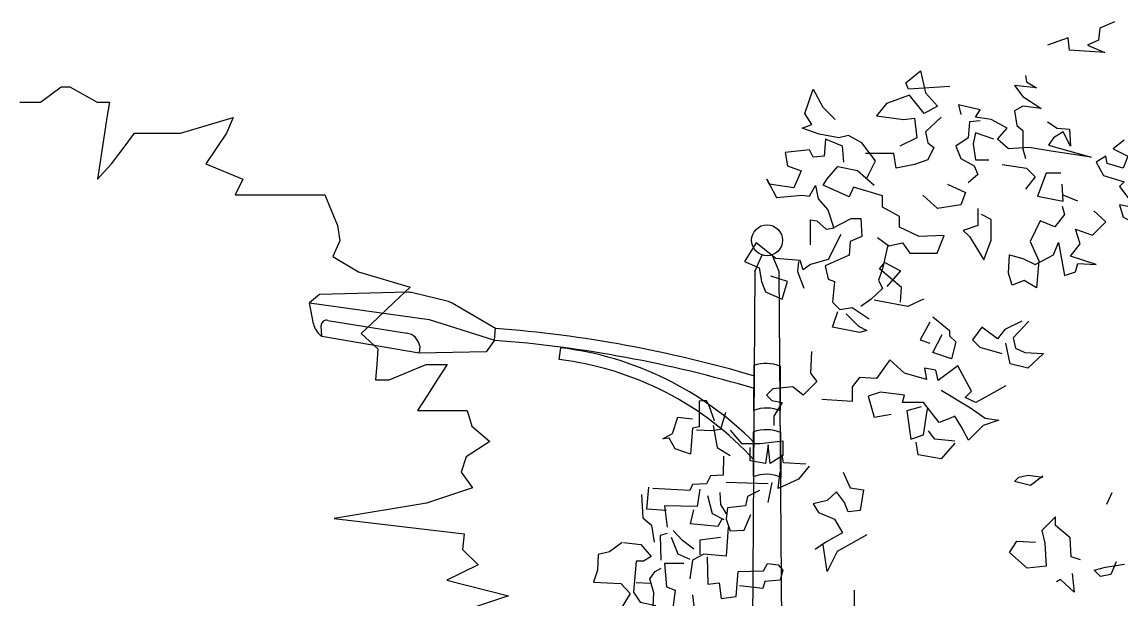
# Model space of a CAD drawing. Extents: x -1568 to -728, y -1287 to -990.
# Drawn here: x -1449.79 to -1436.13, y -1197.43 to -1190.26 of the extents above; entities that cross this region are included whole.
import ezdxf

# ---------------------------------------------------------------- set-up
doc = ezdxf.new("R2010")
doc.units = 0
doc.header["$LTSCALE"] = 5
doc.layers.get('0').update_dxf_attribs({"linetype": 'CONTINUOUS'})
for name, color, linetype in [('乔木', 3, 'CONTINUOUS'), ('尺寸标注', 2, 'CONTINUOUS'), ('灯杆', 4, 'CONTINUOUS')]:
    doc.layers.add(name, color=color, linetype=linetype)

# ---------------------------------------------------------------- blocks, each defined once
blk = doc.blocks.new('低路灯')
at = {"layer": '灯杆'}
for p, q in [((-0.152, 19.755), (-0.062, 19.96)), ((0.152, 19.755), (0.062, 19.96)), ((-0.152, 19.755), (-0.291, 0)), ((0.291, 0), (0.152, 19.755)), ((-5.565, 19.469), (-5.689, 19.366)), ((-4.467, 19.496), (-5.565, 19.469)), ((-3.978, 19.385), (-4.405, 19.489)), ((-5.689, 19.366), (-4.2, 19.156)), ((-5.637, 19.102), (-5.689, 19.366)), ((-3.377, 19.047), (-3.915, 19.359)), ((-5.461, 19.146), (-4.479, 18.989)), ((-4.2, 19.156), (-3.389, 18.899)), ((-5.533, 18.946), (-5.543, 19.083)), ((-3.389, 18.899), (-3.377, 19.047)), ((-3.377, 19.047), (-3.377, 19.047)), ((-5.533, 18.946), (-5.55, 18.96)), ((-4.324, 18.74), (-5.533, 18.946)), ((-3.389, 18.899), (-3.491, 18.755)), ((-4.317, 18.825), (-4.324, 18.74)), ((-3.491, 18.755), (-4.324, 18.74)), ((-2.569, 18.807), (-2.587, 18.659)), ((-0.163, 18.032), (-0.161, 18.588)), ((0.161, 18.582), (0.163, 18.026)), ((-0.17, 17.206), (-0.167, 17.762)), ((0.167, 17.756), (0.17, 17.199))]:
    blk.add_line(p, q, dxfattribs=at)
blk.add_ellipse((0, 20.142), major_axis=(0.136, 0.136), ratio=1, dxfattribs=at)
for centre, major_axis, start_param, end_param in [((-4.461, 19.258), (-0.168, 0.168), -1.025083, -0.760848), ((-4.034, 19.154), (-0.168, 0.168), -1.311687, -1.025083), ((-5.477, 19.083), (-0.0463, 0.0463), -1.027707, 0.784181), ((-5.404, 19.148), (0.168, 0.168), 2.550965, 3.265752), ((-4.56, 3.569), (10.976, 10.976), 0.49773, 0.709139), ((-4.51, 18.796), (0.138, 0.138), 5.64658, 6.908794), ((-4.56, 3.569), (10.871, 10.871), 0.494916, 0.709139), ((-3.055, 14.77), (-2.875, 2.875), 4.705044, 5.3778), ((-3.055, 14.77), (2.77, 2.77), 6.236899, 6.948597)]:
    blk.add_ellipse(centre, major_axis=major_axis, ratio=1, start_param=start_param, end_param=end_param, dxfattribs=at)
at = {"layer": '灯杆', "extrusion": (0, 0, -1)}
for centre, major_axis, start_param, end_param in [((-0.008, 18.174), (0.312, 0.312), -1.139078, -0.393376), ((-0.008, 17.619), (0.312, 0.312), -1.145315, -0.387039), ((-0.007, 17.351), (-0.312, 0.312), 0.414294, 1.192289), ((-0.007, 16.796), (0.312, 0.312), -1.162784, -0.372127)]:
    blk.add_ellipse(centre, major_axis=major_axis, ratio=1, start_param=start_param, end_param=end_param, dxfattribs=at)
blk = doc.blocks.new('乔木02')
at = {"color": 94}
for points in [[(579, 6914.4), (634.7, 6891.2), (639.3, 6844.9), (681, 6826.3), (616.1, 6798.6), (750.5, 6807.8), (755.2, 6854.1), (834, 6826.3)], [(1204.8, 6668.8), (1362.4, 6659.6), (1371.7, 6682.7), (1316.1, 6729.1), (1297.5, 6645.7), (1251.2, 6594.7), (1302.2, 6566.9), (1357.8, 6636.4), (1445.9, 6604), (1482.9, 6557.7), (1381, 6543.8), (1339.2, 6548.4), (1330, 6474.3), (1394.9, 6441.9)], [(917.4, 6710.5), (912.8, 6687.4), (875.7, 6664.2), (959.1, 6673.5), (926.7, 6631.8), (857.2, 6585.5), (926.7, 6594.7), (959.1, 6576.2), (949.9, 6520.6), (926.7, 6502.1), (926.7, 6432.6), (917.4, 6395.5)], [(1520, 6321.4), (1487.6, 6386.3), (1538.6, 6455.7), (1589.6, 6483.5), (1626.6, 6474.3), (1700.8, 6488.2), (1765.7, 6511.3), (1728.6, 6525.2), (1756.4, 6566.9), (1724, 6659.6), (1686.9, 6590.1), (1640.5, 6543.8)], [(834, 6534.5), (796.9, 6511.3), (750.5, 6506.7), (745.9, 6441.9), (773.7, 6497.4), (810.8, 6474.3), (829.3, 6446.5), (667.1, 6400.2), (820.1, 6423.3), (903.5, 6437.2), (982.3, 6432.6), (1024, 6469.6), (987, 6511.3), (1047.2, 6543.8), (1107.5, 6553), (1088.9, 6580.8), (1172.4, 6599.4), (1163.1, 6562.3)], [(1088.9, 6539.1), (1130.6, 6534.5), (1135.3, 6474.3), (1181.6, 6441.9), (1163.1, 6395.5), (1112.1, 6367.7), (1098.2, 6335.3), (1135.3, 6302.9)], [(1237.3, 6553), (1297.5, 6497.4), (1288.3, 6455.7), (1265.1, 6437.2), (1288.3, 6390.9), (1339.2, 6372.4), (1408.8, 6358.5), (1418, 6414.1), (1524.7, 6414.1)], [(1037.9, 6469.6), (1107.5, 6492.8), (1116.7, 6451.1), (1107.5, 6390.9), (1056.5, 6390.9)], [(541.9, 6465), (583.7, 6432.6), (528, 6404.8), (546.6, 6358.5), (606.8, 6377), (611.5, 6404.8), (648.6, 6381.6), (620.8, 6330.7), (541.9, 6307.5), (560.5, 6289), (528, 6247.3), (477.1, 6251.9), (435.3, 6279.7), (426.1, 6182.4), (463.1, 6201), (560.5, 6219.5), (546.6, 6173.2), (491, 6145.4), (523.4, 6126.8), (495.6, 6085.1), (477.1, 6062)], [(1608.1, 6381.6), (1612.7, 6441.9), (1677.6, 6469.6), (1682.3, 6404.8), (1724, 6400.2), (1737.9, 6428), (1830.6, 6418.7), (1821.3, 6367.7), (1770.3, 6349.2), (1798.2, 6284.3), (1890.9, 6298.2), (1900.1, 6316.8), (1863, 6247.3), (1765.7, 6256.6), (1737.9, 6251.9), (1714.7, 6293.6), (1705.4, 6242.7), (1668.4, 6201), (1645.2, 6131.5)], [(783, 6339.9), (838.6, 6339.9), (871.1, 6251.9), (773.7, 6233.4), (778.4, 6298.2)], [(1214.1, 6298.2), (1144.6, 6265.8), (1163.1, 6219.5), (1251.2, 6205.6), (1306.8, 6256.6)], [(718.1, 6233.4), (773.7, 6256.6)], [(778.4, 6214.9), (769.1, 6182.4), (806.2, 6136.1), (861.8, 6159.3), (898.9, 6080.5), (866.4, 6006.4), (875.7, 5904.5), (922.1, 5932.3), (968.4, 5913.7), (982.3, 5960.1), (977.7, 6029.6), (926.7, 6015.7), (880.3, 5992.5), (810.8, 6029.6), (792.3, 6075.9), (769.1, 5950.8), (727.4, 5964.7), (718.1, 5997.1), (648.6, 5992.5), (745.9, 6024.9), (708.8, 6071.3), (727.4, 6126.8), (662.5, 6103.7), (611.5, 6154.6), (657.8, 6196.3)], [(1098.2, 6205.6), (1098.2, 6140.7), (1153.8, 6122.2), (1130.6, 6099), (1075, 6011), (1047.2, 6085.1), (1047.2, 6163.9), (1084.3, 6182.4)], [(1734.3, 6067.7), (1734.3, 6163), (1710.4, 6159.1), (1674.7, 6127.3), (1650.8, 6131.3), (1579.3, 6167), (1543.6, 6167), (1539.6, 6099.5), (1583.3, 6079.6), (1587.3, 6028), (1678.6, 5988.3), (1666.7, 5936.7), (1642.9, 5928.8), (1650.8, 5849.4), (1623, 5821.6), (1575.3, 5829.5), (1511.8, 5785.8)], [(1619, 6107.4), (1666.7, 6012.1), (1734.3, 5992.3), (1762.1, 5972.4), (1774, 6008.2), (1865.4, 6016.1), (1940.9, 6075.7), (1984.6, 6004.2), (1928.9, 5980.4), (1921, 5928.8), (1905.1, 5889.1), (1841.5, 5861.3), (1821.7, 5928.8), (1885.2, 5948.6)], [(1440.3, 6067.7), (1460.1, 5976.4), (1476, 5932.7), (1460.1, 5901), (1503.8, 5861.3), (1543.6, 5833.5)], [(1392.6, 5849.4), (1388.6, 5904.9), (1472, 5976.4), (1452.2, 6000.2), (1392.6, 5968.5), (1444.2, 5908.9)], [(1758.1, 5901), (1781.9, 5964.5), (1778, 6004.2)], [(1305.2, 5861.3), (1364.8, 5833.5), (1491.9, 5857.3)], [(1599.2, 5805.7), (1551.5, 5758), (1519.7, 5742.2), (1547.5, 5734.2), (1650.8, 5754.1), (1631, 5813.6)], [(903.9, 5777.9), (963.5, 5714.4), (955.6, 5674.7), (919.8, 5658.8), (848.3, 5654.8), (907.9, 5599.2), (975.4, 5615.1), (991.3, 5694.5)], [(931.7, 5777.9), (995.3, 5746.1), (1023.1, 5710.4), (1082.7, 5754.1), (1118.4, 5706.4), (1090.6, 5678.6), (1007.2, 5654.8)], [(1269.4, 5793.8), (1205.9, 5742.2), (1205.9, 5722.3), (1182, 5698.5), (1197.9, 5634.9), (1269.4, 5658.8), (1233.7, 5726.3)], [(1281.3, 5773.9), (1317.1, 5706.4), (1281.3, 5694.5)], [(1730.3, 5662.7), (1734.3, 5579.4), (1710.4, 5547.6), (1762.1, 5496), (1801.8, 5527.7), (1877.3, 5519.8), (1901.1, 5496), (1881.3, 5476.1), (1841.5, 5468.2), (1873.3, 5416.6), (1873.3, 5380.8)], [(2099.6, 5398.2), (2119.7, 5456.2), (2129.8, 5476.3), (2157.5, 5473.8), (2157.5, 5375.6), (2182.7, 5370.5), (2190.3, 5272.3), (2248.2, 5292.5), (2270.9, 5332.8), (2296.1, 5330.2), (2258.3, 5350.4), (2238.2, 5413.3), (2182.7, 5405.8)], [(2056.7, 5431), (2076.9, 5365.5), (2109.6, 5360.5), (2167.6, 5363)], [(2039.1, 5363), (1996.2, 5312.6), (1925.7, 5312.6), (1840, 5322.7), (1840, 5267.3), (1887.9, 5237.1), (1895.4, 5307.6), (1905.5, 5237.1), (1963.5, 5247.1), (1963.5, 5297.5)], [(2104.6, 5380.6), (2089.5, 5297.5), (2039.1, 5267.3)], [(1751.8, 5234.5), (1837.5, 5239.6), (1842.5, 5269.8)], [(2064.3, 5264.8), (2066.8, 5191.7), (2114.7, 5189.2), (2129.8, 5159), (2182.7, 5156.5), (2192.8, 5133.8), (2333.9, 5141.4)], [(851.1, 5188.2), (898.8, 5152.5), (958.4, 5168.4), (942.5, 5184.3), (906.7, 5192.2), (851.1, 5184.3)], [(588.9, 5124.7), (608.8, 5081)], [(708.1, 4870.6), (743.8, 4882.5), (747.8, 4954), (803.4, 5001.6), (803.4, 5033.4), (855.1, 4981.8), (843.2, 4934.1), (839.2, 4846.8), (910.7, 4838.8), (978.3, 4898.4), (950.4, 4942.1), (878.9, 4938.1)], [(2127.3, 4882), (2124.8, 4778.7), (2081.9, 4783.7), (2074.4, 4723.3), (2016.4, 4730.9), (2008.8, 4826.6), (1913.1, 4829.1), (1898, 4856.8), (1857.6, 4851.7), (1840, 4831.6), (1850.1, 4793.8), (1908, 4788.8), (1915.6, 4761.1), (2003.8, 4771.2)]]:
    blk.add_lwpolyline(points, dxfattribs=at)
at = {"color": 106}
for points in [[(1005.5, 6372.4), (912.8, 6358.5), (880.3, 6326), (917.4, 6279.7)], [(1480, 6095.5), (1436.3, 6063.8), (1384.6, 6075.7), (1356.8, 6036), (1253.5, 6036), (1225.7, 6103.5), (1321.1, 6099.5), (1396.6, 6135.2), (1396.6, 6174.9), (1460.1, 6210.7), (1460.1, 6254.3), (1571.4, 6286.1), (1587.3, 6250.4), (1686.6, 6294), (1670.7, 6317.9), (1631, 6365.5), (1555.5, 6349.6), (1491.9, 6294)], [(991.3, 5531.7), (1106.5, 5468.2), (1146.3, 5488), (1122.4, 5511.9), (1174.1, 5607.2), (1249.6, 5551.6), (1257.5, 5591.3), (1301.2, 5599.2), (1293.3, 5555.5), (1376.7, 5579.4), (1432.3, 5631), (1484, 5559.5), (1547.5, 5563.5), (1575.3, 5527.7), (1575.3, 5472.2), (1690.6, 5480.1)], [(1237.6, 5515.8), (1126.4, 5448.3), (1070.8, 5408.6), (1019.1, 5400.7), (1078.7, 5380.8), (1134.3, 5325.2), (1162.1, 5376.9), (1186, 5416.6), (1201.9, 5408.6), (1245.6, 5392.7), (1305.2, 5468.2), (1384.6, 5468.2), (1376.7, 5496), (1468.1, 5507.9), (1515.7, 5492), (1491.9, 5412.6), (1428.3, 5424.5)], [(1313.1, 5452.3), (1368.7, 5436.4), (1352.9, 5329.2), (1305.2, 5345.1), (1293.3, 5420.5), (1289.3, 5444.4)], [(1186, 5321.3), (1261.5, 5329.2), (1285.3, 5361)], [(1186, 5313.3), (1237.6, 5253.8), (1325, 5269.7), (1333, 5317.3)], [(1739.2, 5227), (1779.5, 5176.6), (1857.6, 5141.4), (1850.1, 5206.8)], [(1610.7, 5204.3), (1583, 5143.9), (1532.6, 5136.3), (1545.2, 5058.2), (1590.5, 5053.2), (1605.6, 5088.5), (1635.9, 5128.8), (1671.2, 5096), (1724.1, 5083.4), (1703.9, 5050.7), (1643.4, 5025.5), (1613.2, 4972.6), (1676.2, 4937.4), (1716.5, 4909.7)], [(1895.4, 5088.5), (1880.3, 5164)], [(1895.4, 5159), (2054.2, 5164)], [(2155, 5138.8), (2165.1, 5073.4), (2288.6, 5075.9), (2278.5, 4995.3)], [(2281, 5058.2), (2356.6, 5063.3), (2349, 5146.4)], [(1928.2, 5133.8), (1973.6, 5111.1), (1981.1, 5075.9), (2049.2, 5068.3), (2054.2, 5025.5), (2039.1, 4980.2), (1986.2, 4982.7), (1961, 5043.1)], [(2079.4, 5126.2), (2076.9, 5080.9), (2054.2, 5045.7)], [(2061.8, 5023), (2107.1, 5045.7), (2124.8, 5113.7)], [(2376.8, 5118.7), (2371.7, 5030.5), (2339, 5002.8), (2328.9, 4937.4)], [(2071.8, 5025.5), (2087, 4997.8), (2190.3, 5007.9), (2177.7, 5060.8)], [(2046.6, 4995.3), (2054.2, 4884.5), (2139.9, 4892), (2182.7, 4869.4), (2192.8, 4798.9)], [(2178, 4911.4), (2220.9, 4944.1), (2256.1, 4981.9)], [(1520, 4965.1), (1633.4, 4902.1), (1671.2, 4826.6), (1686.3, 4927.3)], [(2076.9, 4955), (2155, 4944.9), (2155, 4889.5)], [(2263.7, 4956.7), (2238.5, 4893.8), (2193.1, 4873.6)], [(2278.5, 4970.1), (2306.2, 4962.5), (2303.7, 4869.4)], [(2445.1, 4936.6), (2379.6, 4929), (2339.3, 4883.7), (2369.5, 4866.1), (2397.3, 4866.1), (2407.3, 4747.7), (2382.1, 4709.9), (2321.7, 4697.3)], [(2450.2, 4936.6), (2498.1, 4901.3), (2540.9, 4891.2), (2543.4, 4830.8), (2558.5, 4785.5), (2455.2, 4780.4), (2419.9, 4742.7), (2455.2, 4684.7), (2457.7, 4641.9), (2445.1, 4614.2), (2452.7, 4591.6), (2447.7, 4563.8), (2419.9, 4553.8), (2455.2, 4511), (2535.9, 4521), (2556, 4571.4), (2543.4, 4581.5)], [(573, 4862.7), (592.9, 4815), (632.6, 4807.1), (656.4, 4830.9), (612.7, 4842.8), (541.2, 4854.7)], [(2215.8, 4856), (2288.9, 4856), (2281.3, 4767.8), (2248.6, 4755.2), (2258.7, 4677.2), (2331.7, 4692.3), (2329.2, 4745.2), (2344.3, 4798.1), (2324.2, 4825.8), (2301.5, 4838.4)], [(739.9, 4819), (731.9, 4747.5), (783.6, 4795.2), (799.5, 4787.2)], [(2341.8, 4780.4), (2397.3, 4782.9)], [(1568.2, 4755.2), (1568.2, 4669.6), (1535.4, 4659.5), (1548, 4649.5), (1575.7, 4647), (1568.2, 4609.2), (1502.7, 4586.5)], [(2183.1, 4737.6), (2173, 4652), (2135.2, 4649.5)]]:
    blk.add_lwpolyline(points, dxfattribs=at)
blk = doc.blocks.new('A$C3E764F27')
at = {"color": 0}
for p, q in [((2.2046, 4.8836), (2.2602, 4.9253)), ((2.2602, 4.9253), (2.2834, 4.9253)), ((2.2834, 4.9253), (2.3576, 4.8836)), ((2.1485, 4.8836), (2.2046, 4.8836)), ((2.3576, 4.8836), (2.3907, 4.8836)), ((2.3907, 4.8836), (2.3843, 4.8418)), ((2.3843, 4.8418), (2.3778, 4.8001)), ((2.5829, 4.8001), (2.7259, 4.8418)), ((2.7259, 4.8418), (2.7076, 4.8001)), ((2.3778, 4.8001), (2.3714, 4.7584)), ((2.4278, 4.7584), (2.4591, 4.8001)), ((2.4591, 4.8001), (2.5829, 4.8001)), ((2.7076, 4.8001), (2.6799, 4.7584)), ((2.3714, 4.7584), (2.365, 4.7166)), ((2.3965, 4.7166), (2.4278, 4.7584)), ((2.6799, 4.7584), (2.6521, 4.7166)), ((2.3586, 4.6749), (2.3965, 4.7166)), ((2.365, 4.7166), (2.3586, 4.6749)), ((2.6521, 4.7166), (2.7523, 4.6749)), ((2.7523, 4.6749), (2.7315, 4.6332)), ((2.7315, 4.6332), (2.9737, 4.6332)), ((2.9737, 4.6332), (2.9909, 4.5914)), ((2.9909, 4.5914), (3.0081, 4.5497)), ((3.0081, 4.5497), (3.0148, 4.508)), ((3.0148, 4.508), (2.9957, 4.4662)), ((2.9957, 4.4662), (3.065, 4.4245)), ((3.065, 4.4245), (3.2048, 4.3828)), ((3.2048, 4.3828), (3.1607, 4.341)), ((3.1607, 4.341), (3.1166, 4.2993)), ((3.1166, 4.2993), (3.0725, 4.2576)), ((3.0725, 4.2576), (3.1176, 4.2159)), ((3.1176, 4.2159), (3.1143, 4.1741)), ((3.1143, 4.1741), (3.1111, 4.1324)), ((3.1476, 4.1324), (3.2479, 4.1741)), ((3.2479, 4.1741), (3.3046, 4.1741)), ((3.3046, 4.1741), (3.2781, 4.1324)), ((3.1111, 4.1324), (3.1476, 4.1324)), ((3.2781, 4.1324), (3.2515, 4.0907)), ((3.2515, 4.0907), (3.2249, 4.0489)), ((3.2249, 4.0489), (3.3594, 4.0489)), ((3.3594, 4.0489), (3.3721, 4.0072)), ((3.3721, 4.0072), (3.4208, 3.9655)), ((3.4208, 3.9655), (3.3564, 3.9237)), ((3.3564, 3.9237), (3.3431, 3.882)), ((3.3431, 3.882), (3.3734, 3.8403)), ((3.3734, 3.8403), (3.249, 3.7985)), ((3.249, 3.7985), (2.999, 3.7568)), ((2.999, 3.7568), (3.3514, 3.7151)), ((3.3514, 3.7151), (3.3468, 3.6733)), ((3.3468, 3.6733), (3.3886, 3.6316)), ((3.3886, 3.6316), (3.3045, 3.5899)), ((3.3045, 3.5899), (3.4711, 3.5481)), ((3.4711, 3.5481), (3.3467, 3.5064))]:
    blk.add_line(p, q, dxfattribs=at)
blk = doc.blocks.new('A$C7F962729')
at = {"color": 0, "xscale": 0.6433862224851765, "yscale": 0.6433862224851765, "zscale": 0.6433862224851765}
blk.add_blockref('A$C3E764F27', (0, 0), dxfattribs=at)

msp = doc.modelspace()

# ---------------------------------------------------------------- block references
at = {"xscale": -0.003270758432336152, "yscale": 0.00327075831592083, "zscale": 0.0032707584}
msp.add_blockref('乔木02', (-1434.31423, -1212.87501), dxfattribs=at)
at = {"layer": '乔木', "color": 72, "xscale": 7.138745764270425, "yscale": 7.138745764270425, "zscale": 7.138745764269561}
msp.add_blockref('A$C7F962729', (-1459.68272, -1213.68642), dxfattribs=at)
at = {"layer": '尺寸标注'}
msp.add_blockref('低路灯', (-1440.52652, -1213.11492), dxfattribs=at)

doc.saveas('drawing.dxf')
